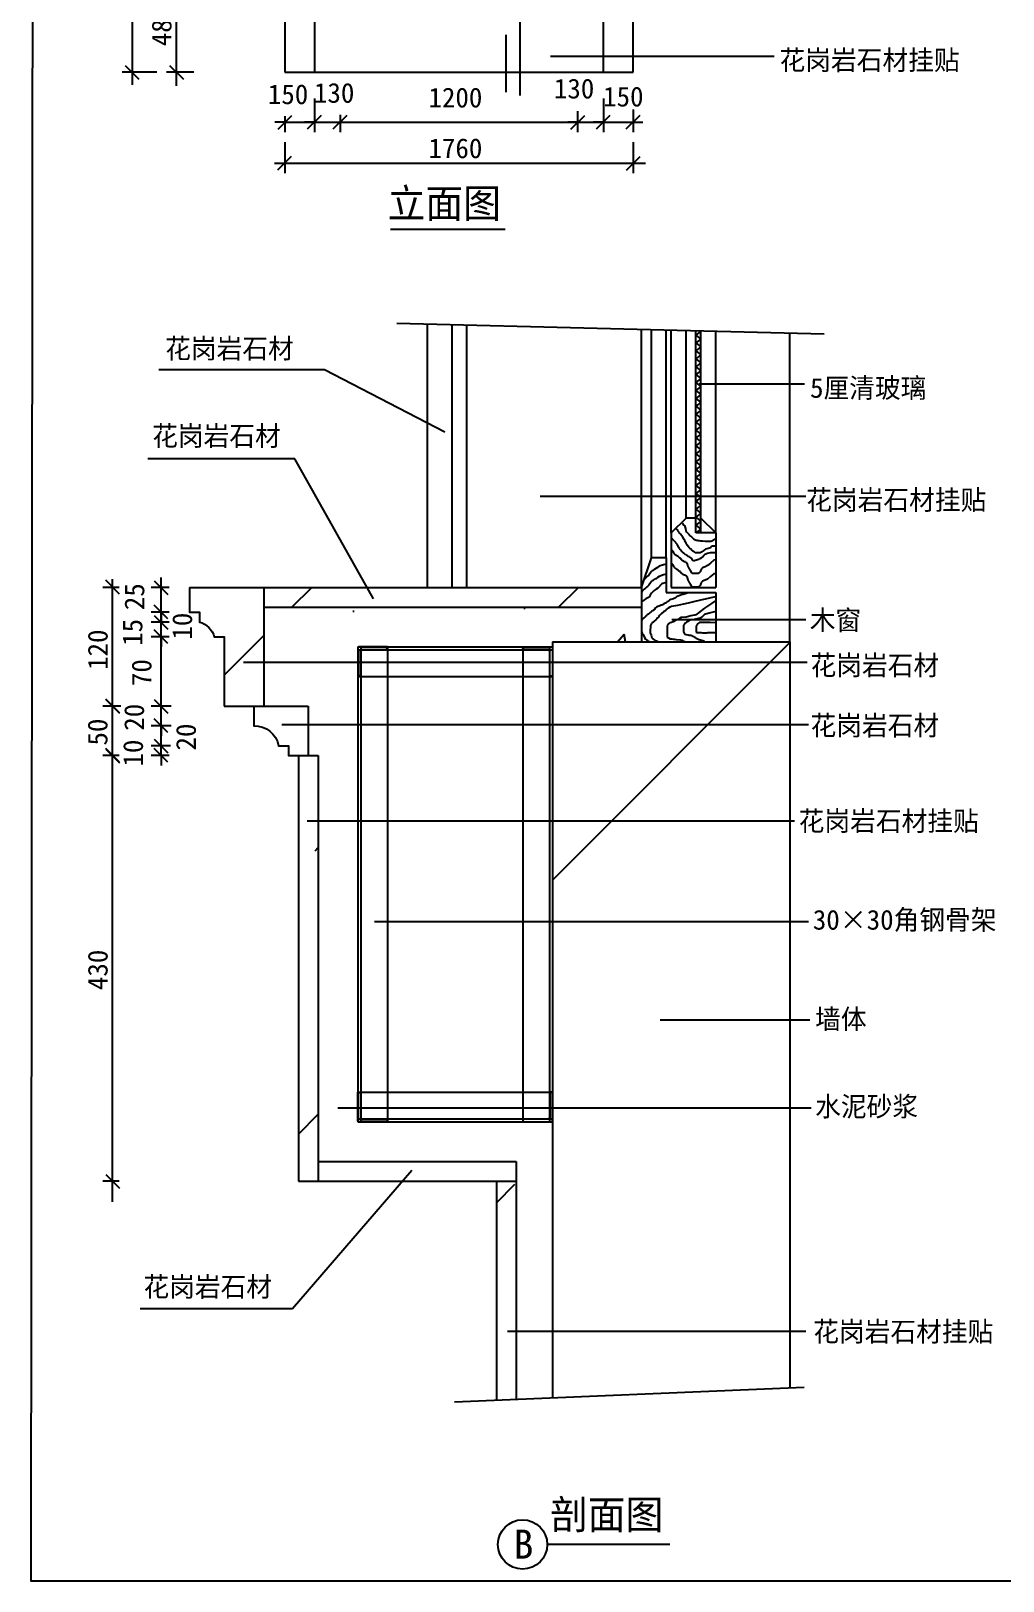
# Model space of a CAD drawing. Header units: metres. Extents: x 1597 to 10891, y 690 to 12583.
# Drawn here: x 1597 to 6508, y 690 to 8521 of the extents above; entities that cross this region are included whole.
import ezdxf

# ---------------------------------------------------------------- set-up
doc = ezdxf.new("R2010")
doc.units = ezdxf.units.M
for name, color, linetype in [('2', 2, 'Continuous'), ('3', 3, 'Continuous'), ('4', 4, 'Continuous'), ('7', 7, 'Continuous'), ('BH', 3, 'Continuous'), ('DIM', 3, 'Continuous'), ('TEXT', 3, 'Continuous')]:
    doc.layers.add(name, color=color, linetype=linetype)
doc.dimstyles.get("Standard").update_dxf_attribs({"dimtxt": 2.5, "dimasz": 2.5, "dimexe": 1.25, "dimexo": 0.625, "dimtad": 1, "dimcen": 2.5, "dimazin": 3, "dimtfac": 1, "dimtmove": 0, "dimatfit": 3})

# ---------------------------------------------------------------- blocks, each defined once
blk = doc.blocks.new('BH2')
at = {"layer": 'BH'}
blk.add_lwpolyline([(0, 32), (5, 28), (0, 24), (5, 20), (0, 16), (5, 12), (0, 8), (5, 4), (0, 0)], dxfattribs=at)
blk = doc.blocks.new('ST-L30')
at = {"layer": '4'}
blk.add_lwpolyline([(0, 1, 0.41), (1, 0), (30, 0), (30, 0.67, 0.41), (28, 2.67), (4.67, 2.67, -0.41), (2.67, 4.67), (2.67, 28, 0.41), (0.67, 30), (0, 30)], format="xyb", close=True, dxfattribs=at)
blk = doc.blocks.new('_ArchTick')
at = {"color": 0, "linetype": 'ByBlock'}
blk.add_lwpolyline([(-0.67, -0.7), (0.72, 0.7)], dxfattribs=at)

msp = doc.modelspace()

# ---------------------------------------------------------------- hatches: boundary and pattern name
at = {"layer": 'BH'}
h = msp.add_hatch(dxfattribs=at)
h.set_pattern_fill('ANSI33', scale=300)
h.paths.add_polyline_path([(2948.08, 2709.78), (3048.08, 2709.78), (3048.08, 4859.78), (2948.08, 4859.78)])
h.paths.add_polyline_path([(2898.08, 4909.78), (2898.08, 4859.78), (2998.08, 4859.78), (2998.08, 5109.78), (2723.08, 5109.78), (2723.08, 5009.78, -0.37), (2848.08, 4909.78)])
h.paths.add_polyline_path([(2573.08, 5109.78), (2773.08, 5109.78), (2773.08, 5709.78), (2398.08, 5709.78), (2398.08, 5584.78), (2448.08, 5584.78), (2448.08, 5534.78, -0.27), (2523.08, 5459.78), (2573.08, 5459.78)])
h.paths.add_polyline_path([(2773.08, 5709.78), (2773.08, 5609.78), (4681.41, 5609.78), (4681.41, 5709.78)])
h.paths.add_polyline_path([(3048.08, 2809.78), (3048.08, 2709.78), (3948.08, 2709.78), (3948.08, 2809.78)])
h.paths.add_polyline_path([(3948.08, 1600.56), (4048.08, 1604.72), (4048.08, 2809.78), (3948.08, 2809.78)])
h = msp.add_hatch(dxfattribs=at)
h.set_pattern_fill('AR-CONC', scale=15)
h.paths.add_polyline_path([(3248.08, 3009.78), (3248.08, 3159.78), (3248.08, 5409.78), (3398.08, 5409.78), (4231.41, 5409.78), (4231.41, 5434.78), (4681.41, 5434.78), (4681.41, 5609.78), (2773.08, 5609.78), (2773.08, 5109.78), (2998.08, 5109.78), (2998.08, 4859.78), (3048.08, 4859.78), (3048.08, 2809.78), (4048.08, 2809.78), (4048.08, 1604.72), (4231.41, 1612.35), (4231.41, 3009.78), (4081.41, 3009.78)])
h = msp.add_hatch(dxfattribs=at)
h.set_pattern_fill('ANSI31', scale=1500)
h.paths.add_polyline_path([(5431.41, 5434.78), (4231.41, 5434.78), (4231.41, 1612.35), (5431.41, 1662.29)])

# ---------------------------------------------------------------- linework, layer by layer
for p, q in [((3079.18, 6809.02), (2242.9, 6809.02)), ((2930.68, 6359.68), (2188.02, 6359.68)), ((2918.44, 2064.94), (2149.28, 2064.94))]:
    msp.add_line(p, q)
at = {"layer": '2'}
for p, q in [((4231.41, 5434.78), (4231.41, 1612.35)), ((4231.41, 5434.78), (5431.41, 5434.78)), ((5431.41, 5434.78), (5431.41, 1662.29))]:
    msp.add_line(p, q, dxfattribs=at)
at = {"layer": '3'}
for p, q in [((3445.46, 7044.82), (5604.94, 6991.18)), ((4731.41, 5859.78), (4731.41, 7012.88)), ((4906.41, 6059.78), (4906.41, 7008.53)), ((3736.06, 1594.66), (5503.08, 1668.2))]:
    msp.add_line(p, q, dxfattribs=at)
at = {"layer": '4'}
for p, q in [((2878.78, 8743.87), (2878.78, 8313.87)), ((3028.78, 8743.87), (3028.78, 8313.87)), ((4488.78, 8313.87), (4488.78, 8743.87)), ((4638.78, 8313.87), (4638.78, 8743.87)), ((2878.78, 8313.87), (4638.78, 8313.87)), ((3598.08, 7041.03), (3598.08, 5709.78)), ((3723.08, 7037.92), (3723.08, 5709.78)), ((3798.08, 7036.06), (3798.08, 5709.78)), ((5431.41, 5434.78), (5431.41, 6995.49)), ((4906.41, 6059.78), (4831.41, 5984.78)), ((4956.41, 6059.78), (4906.41, 6059.78)), ((4981.41, 6059.78), (5056.41, 5984.78)), ((4831.41, 5984.78), (4831.41, 5709.78)), ((5056.41, 5984.78), (4956.41, 5984.78)), ((5056.41, 5984.78), (5056.41, 5709.78)), ((4681.41, 5709.78), (4731.41, 5859.78)), ((4806.41, 5859.78), (4731.41, 5859.78)), ((4806.41, 5859.78), (4806.41, 5684.78)), ((2398.08, 5709.78), (4681.41, 5709.78)), ((2773.08, 5709.78), (2773.08, 5109.78)), ((4681.41, 5709.78), (4681.41, 5434.78)), ((4806.41, 5684.78), (5056.41, 5684.78)), ((4831.41, 5709.78), (5056.41, 5709.78)), ((5056.41, 5684.78), (5056.41, 5434.78)), ((2773.08, 5609.78), (4681.41, 5609.78)), ((3248.08, 5409.78), (3248.08, 3009.78)), ((3248.08, 5409.78), (4231.41, 5409.78)), ((2573.08, 5109.78), (2998.08, 5109.78)), ((2998.08, 5109.78), (2998.08, 4859.78)), ((2948.08, 4859.78), (2948.08, 2709.78)), ((3048.08, 4859.78), (3048.08, 2709.78)), ((3248.08, 3009.78), (4231.41, 3009.78)), ((3048.08, 2809.78), (4048.08, 2809.78)), ((4048.08, 2809.78), (4048.08, 1604.72)), ((2948.08, 2709.78), (4048.08, 2709.78)), ((3948.08, 2709.78), (3948.08, 1600.56))]:
    msp.add_line(p, q, dxfattribs=at)
for points in [[(2398.08, 5709.78), (2398.08, 5584.78), (2448.08, 5584.78), (2448.08, 5534.78, -0.27), (2523.08, 5459.78), (2573.08, 5459.78), (2573.08, 5109.78)], [(2723.08, 5109.78), (2723.08, 5009.78, -0.37), (2848.08, 4909.78), (2898.08, 4909.78), (2898.08, 4859.78), (3048.08, 4859.78)]]:
    msp.add_lwpolyline(points, format="xyb", dxfattribs=at)
at = {"layer": '7'}
for p, q in [((4681.41, 5709.78), (4681.41, 7014.12)), ((4806.41, 5859.78), (4806.41, 7011.01)), ((4831.41, 5984.78), (4831.41, 7010.39)), ((4956.41, 5984.78), (4956.41, 7006.67)), ((4981.41, 5984.78), (4981.41, 7006.67)), ((5056.41, 5984.78), (5056.41, 7004.8)), ((3263.08, 5409.78), (3263.08, 3009.78)), ((3398.08, 5409.78), (3398.08, 3009.78)), ((4081.41, 5409.78), (4081.41, 3009.78)), ((4216.41, 5409.78), (4216.41, 3009.78)), ((3248.08, 5394.78), (4231.41, 5394.78)), ((3248.08, 5259.78), (4231.41, 5259.78)), ((3248.08, 3159.78), (4231.41, 3159.78)), ((3248.08, 3024.78), (4231.41, 3024.78))]:
    msp.add_line(p, q, dxfattribs=at)
at = {"layer": 'BH'}
for p, q in [((4888.16, 6034.94), (4890.88, 6030.4)), ((4890.88, 6030.4), (4893.6, 6026.77)), ((4837.4, 5953.26), (4832.87, 5955.07)), ((4842.84, 5947.81), (4837.4, 5953.26)), ((4861.87, 6001.36), (4859.15, 6004.08)), ((4864.59, 5998.64), (4861.87, 6001.36)), ((4866.41, 5995.01), (4864.59, 5998.64)), ((4868.22, 5993.19), (4866.41, 5995.01)), ((4869.12, 5991.38), (4868.22, 5993.19)), ((4870.94, 5989.56), (4869.12, 5991.38)), ((4872.75, 5985.93), (4870.94, 5989.56)), ((4875.47, 5982.3), (4872.75, 5985.93)), ((4878.19, 5978.67), (4875.47, 5982.3)), ((4890.88, 5964.15), (4878.19, 5978.67)), ((4896.31, 5951.44), (4890.88, 5964.15)), ((4893.6, 6026.77), (4896.31, 6024.05)), ((4896.31, 6024.05), (4898.13, 6022.23)), ((4898.13, 6022.23), (4899.94, 6019.51)), ((4899.94, 6019.51), (4900.85, 6016.79)), ((4900.85, 6016.79), (4902.66, 6012.25)), ((4902.66, 6012.25), (4904.47, 6007.71)), ((4904.47, 6007.71), (4906.28, 5995.01)), ((4906.28, 5995.01), (4908.1, 5991.38)), ((4908.1, 5991.38), (4910.82, 5988.65)), ((4910.82, 5988.65), (4912.63, 5986.84)), ((4912.63, 5986.84), (4915.35, 5983.21)), ((4915.35, 5983.21), (4918.97, 5980.48)), ((4918.97, 5980.48), (4922.6, 5976.85)), ((4922.6, 5976.85), (4926.22, 5972.32)), ((4926.22, 5972.32), (4929.85, 5968.69)), ((4929.85, 5968.69), (4934.38, 5965.06)), ((4934.38, 5965.06), (4938.01, 5961.43)), ((4938.01, 5961.43), (4940.72, 5958.7)), ((4940.72, 5958.7), (4942.54, 5957.8)), ((4942.54, 5957.8), (4944.35, 5955.98)), ((4944.35, 5955.98), (4947.07, 5954.17)), ((4947.07, 5954.17), (4950.69, 5952.35)), ((4950.69, 5952.35), (4953.41, 5950.54)), ((5047.67, 5950.54), (5052.2, 5953.26)), ((5052.2, 5953.26), (5054.92, 5955.07)), ((5054.92, 5955.07), (5056.41, 5956.57)), ((4836.5, 5896.99), (4833.78, 5897.9)), ((4841.03, 5892.45), (4836.5, 5896.99)), ((4843.75, 5888.82), (4841.03, 5892.45)), ((4845.56, 5946.91), (4842.84, 5947.81)), ((4844.65, 5885.19), (4843.75, 5888.82)), ((4845.56, 5882.47), (4844.65, 5885.19)), ((4848.28, 5944.18), (4845.56, 5946.91)), ((4847.37, 5881.56), (4845.56, 5882.47)), ((4848.28, 5879.75), (4847.37, 5881.56)), ((4851.9, 5940.55), (4848.28, 5944.18)), ((4850.09, 5877.93), (4848.28, 5879.75)), ((4851.9, 5875.21), (4850.09, 5877.93)), ((4854.62, 5936.01), (4851.9, 5940.55)), ((4854.62, 5872.49), (4851.9, 5875.21)), ((4856.44, 5933.29), (4854.62, 5936.01)), ((4858.25, 5931.48), (4856.44, 5933.29)), ((4860.97, 5927.85), (4858.25, 5931.48)), ((4862.78, 5925.12), (4860.97, 5927.85)), ((4863.69, 5921.49), (4862.78, 5925.12)), ((4866.41, 5916.96), (4863.69, 5921.49)), ((4869.12, 5913.33), (4866.41, 5916.96)), ((4871.84, 5908.79), (4869.12, 5913.33)), ((4873.66, 5906.07), (4871.84, 5908.79)), ((4874.56, 5904.25), (4873.66, 5906.07)), ((4877.28, 5900.62), (4874.56, 5904.25)), ((4880, 5897.9), (4877.28, 5900.62)), ((4883.63, 5893.36), (4880, 5897.9)), ((4888.16, 5889.73), (4883.63, 5893.36)), ((4890.88, 5886.1), (4888.16, 5889.73)), ((4893.6, 5883.38), (4890.88, 5886.1)), ((4896.31, 5880.65), (4893.6, 5883.38)), ((4899.94, 5946.91), (4896.31, 5951.44)), ((4899.94, 5877.93), (4896.31, 5880.65)), ((4901.75, 5941.46), (4899.94, 5946.91)), ((4903.57, 5875.21), (4899.94, 5877.93)), ((4904.47, 5937.83), (4901.75, 5941.46)), ((4907.19, 5874.3), (4903.57, 5875.21)), ((4907.19, 5934.2), (4904.47, 5937.83)), ((4909, 5930.57), (4907.19, 5934.2)), ((4909.91, 5871.58), (4907.19, 5874.3)), ((4910.82, 5928.75), (4909, 5930.57)), ((4914.44, 5921.49), (4910.82, 5928.75)), ((4918.07, 5916.05), (4914.44, 5921.49)), ((4919.88, 5914.23), (4918.07, 5916.05)), ((4921.69, 5911.51), (4919.88, 5914.23)), ((4923.5, 5910.6), (4921.69, 5911.51)), ((4925.32, 5907.88), (4923.5, 5910.6)), ((4928.04, 5905.16), (4925.32, 5907.88)), ((4930.76, 5903.34), (4928.04, 5905.16)), ((4933.47, 5900.62), (4930.76, 5903.34)), ((4936.19, 5899.71), (4933.47, 5900.62)), ((4938.01, 5896.08), (4936.19, 5899.71)), ((4941.63, 5893.36), (4938.01, 5896.08)), ((4944.35, 5890.64), (4941.63, 5893.36)), ((4947.98, 5888.82), (4944.35, 5890.64)), ((4950.69, 5886.1), (4947.98, 5888.82)), ((4953.41, 5885.19), (4950.69, 5886.1)), ((4953.41, 5950.54), (4957.95, 5948.72)), ((4977.88, 5885.19), (4953.41, 5885.19)), ((4957.95, 5948.72), (4962.48, 5947.81)), ((4962.48, 5947.81), (4967.92, 5946.91)), ((4967.92, 5946.91), (4973.35, 5946.91)), ((4973.35, 5946.91), (4978.79, 5946)), ((4980.6, 5886.1), (4977.88, 5885.19)), ((4978.79, 5946), (4984.23, 5945.09)), ((4984.23, 5887.91), (4980.6, 5886.1)), ((4984.23, 5945.09), (4989.67, 5945.09)), ((4987.85, 5889.73), (4984.23, 5887.91)), ((4991.48, 5892.45), (4987.85, 5889.73)), ((4989.67, 5945.09), (5002.36, 5944.18)), ((4996.01, 5896.08), (4991.48, 5892.45)), ((4999.64, 5899.71), (4996.01, 5896.08)), ((5001.45, 5876.12), (4996.92, 5870.67)), ((5005.08, 5902.44), (4999.64, 5899.71)), ((5014.14, 5880.65), (5001.45, 5876.12)), ((5002.36, 5944.18), (5032.27, 5944.18)), ((5017.76, 5906.07), (5005.08, 5902.44)), ((5028.64, 5884.28), (5014.14, 5880.65)), ((5030.45, 5910.6), (5017.76, 5906.07)), ((5056.41, 5884.28), (5028.64, 5884.28)), ((5034.98, 5916.05), (5030.45, 5910.6)), ((5032.27, 5944.18), (5036.8, 5945.09)), ((5040.42, 5917.86), (5034.98, 5916.05)), ((5036.8, 5945.09), (5040.42, 5946.91)), ((5040.42, 5946.91), (5044.05, 5948.72)), ((5054.92, 5918.77), (5040.42, 5917.86)), ((5044.05, 5948.72), (5047.67, 5950.54)), ((5056.41, 5918.77), (5054.92, 5918.77)), ((4740.23, 5795.7), (4735.78, 5794.21)), ((4746.17, 5800.16), (4740.23, 5795.7)), ((4753.59, 5804.62), (4746.17, 5800.16)), ((4762.49, 5810.56), (4753.59, 5804.62)), ((4771.4, 5816.5), (4762.49, 5810.56)), ((4792.18, 5823.93), (4771.4, 5816.5)), ((4806.41, 5828.01), (4792.18, 5823.93)), ((4836.5, 5828.6), (4833.78, 5829.51)), ((4841.03, 5824.06), (4836.5, 5828.6)), ((4843.75, 5820.43), (4841.03, 5824.06)), ((4844.65, 5816.8), (4843.75, 5820.43)), ((4845.56, 5814.08), (4844.65, 5816.8)), ((4847.37, 5813.17), (4845.56, 5814.08)), ((4848.28, 5811.35), (4847.37, 5813.17)), ((4850.09, 5809.54), (4848.28, 5811.35)), ((4851.9, 5806.82), (4850.09, 5809.54)), ((4854.62, 5804.09), (4851.9, 5806.82)), ((4856.44, 5871.58), (4854.62, 5872.49)), ((4856.44, 5803.19), (4854.62, 5804.09)), ((4860.06, 5868.86), (4856.44, 5871.58)), ((4860.06, 5800.46), (4856.44, 5803.19)), ((4863.69, 5867.04), (4860.06, 5868.86)), ((4863.69, 5798.65), (4860.06, 5800.46)), ((4867.31, 5865.23), (4863.69, 5867.04)), ((4867.31, 5796.83), (4863.69, 5798.65)), ((4869.12, 5864.32), (4867.31, 5865.23)), ((4869.12, 5795.93), (4867.31, 5796.83)), ((4875.47, 5857.96), (4869.12, 5864.32)), ((4875.47, 5789.57), (4869.12, 5795.93)), ((4878.19, 5856.15), (4875.47, 5857.96)), ((4881.81, 5850.7), (4878.19, 5856.15)), ((4884.53, 5848.89), (4881.81, 5850.7)), ((4887.25, 5846.17), (4884.53, 5848.89)), ((4890.88, 5843.44), (4887.25, 5846.17)), ((4894.5, 5842.54), (4890.88, 5843.44)), ((4899.03, 5839.81), (4894.5, 5842.54)), ((4903.57, 5838.91), (4899.03, 5839.81)), ((4905.38, 5836.18), (4903.57, 5838.91)), ((4908.1, 5834.37), (4905.38, 5836.18)), ((4910.82, 5833.46), (4908.1, 5834.37)), ((4913.53, 5869.76), (4909.91, 5871.58)), ((4912.63, 5832.55), (4910.82, 5833.46)), ((4914.44, 5828.02), (4912.63, 5832.55)), ((4918.07, 5866.13), (4913.53, 5869.76)), ((4917.16, 5813.49), (4914.44, 5828.02)), ((4919.88, 5809.86), (4917.16, 5813.49)), ((4921.69, 5864.32), (4918.07, 5866.13)), ((4922.6, 5807.14), (4919.88, 5809.86)), ((4923.5, 5862.5), (4921.69, 5864.32)), ((4923.5, 5803.51), (4922.6, 5807.14)), ((4926.22, 5860.69), (4923.5, 5862.5)), ((4925.32, 5801.7), (4923.5, 5803.51)), ((4927.13, 5798.07), (4925.32, 5801.7)), ((4929.85, 5858.87), (4926.22, 5860.69)), ((4929.85, 5794.44), (4927.13, 5798.07)), ((4932.57, 5857.06), (4929.85, 5858.87)), ((4934.38, 5855.24), (4932.57, 5857.06)), ((4937.1, 5851.61), (4934.38, 5855.24)), ((4939.82, 5847.98), (4937.1, 5851.61)), ((4943.44, 5844.35), (4939.82, 5847.98)), ((4949.79, 5844.35), (4943.44, 5844.35)), ((4953.41, 5846.17), (4949.79, 5844.35)), ((4958.85, 5847.98), (4953.41, 5846.17)), ((4964.29, 5849.8), (4958.85, 5847.98)), ((4968.82, 5850.7), (4964.29, 5849.8)), ((4972.45, 5851.61), (4968.82, 5850.7)), ((4975.17, 5853.43), (4972.45, 5851.61)), ((4978.79, 5854.33), (4975.17, 5853.43)), ((4981.51, 5857.06), (4978.79, 5854.33)), ((4981.51, 5797.16), (4979.7, 5793.53)), ((4985.14, 5858.87), (4981.51, 5857.06)), ((4982.42, 5800.79), (4981.51, 5797.16)), ((4985.14, 5804.42), (4982.42, 5800.79)), ((4988.76, 5862.5), (4985.14, 5858.87)), ((4989.67, 5808.96), (4985.14, 5804.42)), ((4992.39, 5866.13), (4988.76, 5862.5)), ((5002.36, 5814.4), (4989.67, 5808.96)), ((4996.92, 5870.67), (4992.39, 5866.13)), ((5015.04, 5819.85), (5002.36, 5814.4)), ((5029.55, 5832.55), (5015.04, 5819.85)), ((5047.67, 5847.07), (5029.55, 5832.55)), ((5056.41, 5849.26), (5047.67, 5847.07)), ((4701.64, 5757.06), (4695.55, 5752.17)), ((4707.58, 5761.52), (4701.64, 5757.06)), ((4712.03, 5765.98), (4707.58, 5761.52)), ((4717.97, 5771.92), (4712.03, 5765.98)), ((4717.97, 5721.18), (4712.03, 5715.23)), ((4726.87, 5783.81), (4717.97, 5771.92)), ((4726.87, 5733.07), (4717.97, 5721.18)), ((4731.33, 5789.75), (4726.87, 5783.81)), ((4731.33, 5739.01), (4726.87, 5733.07)), ((4735.78, 5794.21), (4731.33, 5789.75)), ((4735.78, 5743.47), (4731.33, 5739.01)), ((4740.23, 5744.96), (4735.78, 5743.47)), ((4746.17, 5749.41), (4740.23, 5744.96)), ((4753.59, 5753.87), (4746.17, 5749.41)), ((4762.49, 5759.82), (4753.59, 5753.87)), ((4771.4, 5765.76), (4762.49, 5759.82)), ((4784.76, 5727.12), (4763.98, 5706.32)), ((4792.18, 5773.19), (4771.4, 5765.76)), ((4806.41, 5733.9), (4784.76, 5727.12)), ((4806.41, 5777.27), (4792.18, 5773.19)), ((4878.19, 5787.76), (4875.47, 5789.57)), ((4881.81, 5782.31), (4878.19, 5787.76)), ((4884.53, 5780.5), (4881.81, 5782.31)), ((4887.25, 5777.77), (4884.53, 5780.5)), ((4890.88, 5775.05), (4887.25, 5777.77)), ((4894.5, 5774.14), (4890.88, 5775.05)), ((4899.03, 5771.42), (4894.5, 5774.14)), ((4903.57, 5770.51), (4899.03, 5771.42)), ((4905.38, 5767.79), (4903.57, 5770.51)), ((4908.1, 5765.98), (4905.38, 5767.79)), ((4910.82, 5765.07), (4908.1, 5765.98)), ((4912.63, 5764.16), (4910.82, 5765.07)), ((4914.44, 5759.62), (4912.63, 5764.16)), ((4917.16, 5745.1), (4914.44, 5759.62)), ((4919.88, 5741.47), (4917.16, 5745.1)), ((4922.6, 5738.75), (4919.88, 5741.47)), ((4923.5, 5735.12), (4922.6, 5738.75)), ((4925.32, 5733.3), (4923.5, 5735.12)), ((4927.13, 5729.67), (4925.32, 5733.3)), ((4929.85, 5726.04), (4927.13, 5729.67)), ((4935.29, 5783.55), (4929.85, 5794.44)), ((4935.29, 5715.15), (4929.85, 5726.04)), ((4938.01, 5780.82), (4935.29, 5783.55)), ((4939.82, 5779.92), (4938.01, 5780.82)), ((4967.01, 5779.92), (4939.82, 5779.92)), ((4970.63, 5781.73), (4967.01, 5779.92)), ((4973.35, 5783.55), (4970.63, 5781.73)), ((4976.07, 5786.27), (4973.35, 5783.55)), ((4976.07, 5717.88), (4973.35, 5715.15)), ((4978.79, 5789.9), (4976.07, 5786.27)), ((4978.79, 5721.51), (4976.07, 5717.88)), ((4979.7, 5793.53), (4978.79, 5789.9)), ((4979.7, 5725.14), (4978.79, 5721.51)), ((4981.51, 5728.77), (4979.7, 5725.14)), ((4982.42, 5732.4), (4981.51, 5728.77)), ((4985.14, 5736.03), (4982.42, 5732.4)), ((4989.67, 5740.56), (4985.14, 5736.03)), ((5002.36, 5746.01), (4989.67, 5740.56)), ((5015.04, 5751.46), (5002.36, 5746.01)), ((5029.55, 5764.16), (5015.04, 5751.46)), ((5047.67, 5778.68), (5029.55, 5764.16)), ((5056.41, 5780.87), (5047.67, 5778.68)), ((4682.35, 5685.51), (4681.41, 5684.57)), ((4683.84, 5688.48), (4682.35, 5685.51)), ((4686.8, 5640.93), (4682.35, 5636.47)), ((4685.32, 5688.48), (4683.84, 5688.48)), ((4689.77, 5695.91), (4685.32, 5689.97)), ((4685.32, 5689.97), (4685.32, 5688.48)), ((4692.74, 5645.39), (4686.8, 5640.93)), ((4694.22, 5700.37), (4689.77, 5695.91)), ((4698.68, 5648.36), (4692.74, 5645.39)), ((4701.64, 5706.32), (4694.22, 5700.37)), ((4703.13, 5651.33), (4698.68, 5648.36)), ((4707.58, 5710.78), (4701.64, 5706.32)), ((4707.58, 5654.3), (4703.13, 5651.33)), ((4712.03, 5715.23), (4707.58, 5710.78)), ((4713.52, 5657.28), (4707.58, 5654.3)), ((4716.49, 5658.76), (4713.52, 5657.28)), ((4719.45, 5660.25), (4716.49, 5658.76)), ((4722.42, 5664.71), (4719.45, 5660.25)), ((4725.39, 5670.65), (4722.42, 5664.71)), ((4728.36, 5675.11), (4725.39, 5670.65)), ((4732.81, 5681.05), (4728.36, 5675.11)), ((4738.75, 5687), (4732.81, 5681.05)), ((4746.17, 5694.43), (4738.75, 5687)), ((4755.07, 5700.37), (4746.17, 5694.43)), ((4763.98, 5706.32), (4755.07, 5700.37)), ((4814.44, 5639.44), (4811.47, 5636.47)), ((4818.89, 5642.41), (4814.44, 5639.44)), ((4823.34, 5645.39), (4818.89, 5642.41)), ((4829.28, 5648.36), (4823.34, 5645.39)), ((4836.7, 5649.84), (4829.28, 5648.36)), ((4842.64, 5652.82), (4836.7, 5649.84)), ((4847.09, 5654.3), (4842.64, 5652.82)), ((4853.03, 5657.28), (4847.09, 5654.3)), ((4858.96, 5661.73), (4853.03, 5657.28)), ((4866.38, 5666.19), (4858.96, 5661.73)), ((4875.29, 5669.16), (4866.38, 5666.19)), ((4884.19, 5672.14), (4875.29, 5669.16)), ((4891.61, 5673.62), (4884.19, 5672.14)), ((4897.55, 5675.11), (4891.61, 5673.62)), ((4903.49, 5678.08), (4897.55, 5675.11)), ((4910.91, 5681.05), (4903.49, 5678.08)), ((4915.55, 5684.78), (4910.91, 5681.05)), ((4938.01, 5712.43), (4935.29, 5715.15)), ((4939.82, 5711.52), (4938.01, 5712.43)), ((4967.01, 5711.52), (4939.82, 5711.52)), ((4979.18, 5645.39), (4943.56, 5636.47)), ((4970.63, 5713.34), (4967.01, 5711.52)), ((4973.35, 5715.15), (4970.63, 5713.34)), ((5017.76, 5654.3), (4979.18, 5645.39)), ((5053.38, 5661.73), (5017.76, 5654.3)), ((5056.41, 5643.62), (5035.57, 5628.45)), ((5056.41, 5662.38), (5053.38, 5661.73)), ((4682.35, 5636.47), (4681.41, 5635.53)), ((4701.64, 5562.16), (4698.68, 5559.19)), ((4704.61, 5565.14), (4701.64, 5562.16)), ((4707.58, 5568.11), (4704.61, 5566.62)), ((4704.61, 5566.62), (4704.61, 5565.14)), ((4710.55, 5571.08), (4707.58, 5568.11)), ((4713.52, 5572.57), (4710.55, 5571.08)), ((4716.49, 5574.05), (4713.52, 5572.57)), ((4717.97, 5577.03), (4716.49, 5574.05)), ((4719.45, 5578.51), (4717.97, 5577.03)), ((4725.39, 5582.97), (4719.45, 5578.51)), ((4729.84, 5585.94), (4725.39, 5582.97)), ((4734.3, 5590.4), (4729.84, 5585.94)), ((4737.26, 5591.89), (4734.3, 5590.4)), ((4741.72, 5594.86), (4737.26, 5591.89)), ((4746.17, 5596.34), (4741.72, 5594.86)), ((4747.65, 5597.83), (4746.17, 5596.34)), ((4749.14, 5600.8), (4747.65, 5597.83)), ((4752.1, 5606.75), (4749.14, 5602.29)), ((4749.14, 5602.29), (4749.14, 5600.8)), ((4758.04, 5609.72), (4752.1, 5606.75)), ((4763.98, 5614.18), (4758.04, 5609.72)), ((4768.43, 5615.66), (4763.98, 5614.18)), ((4769.91, 5563.65), (4766.95, 5559.19)), ((4771.4, 5615.66), (4768.43, 5615.66)), ((4772.88, 5568.11), (4769.91, 5563.65)), ((4775.85, 5618.64), (4771.4, 5615.66)), ((4775.85, 5571.08), (4772.88, 5568.11)), ((4780.3, 5620.12), (4775.85, 5618.64)), ((4780.3, 5575.54), (4775.85, 5571.08)), ((4784.76, 5620.12), (4780.3, 5620.12)), ((4795.14, 5587.43), (4780.3, 5575.54)), ((4787.72, 5621.61), (4784.76, 5620.12)), ((4793.66, 5626.07), (4787.72, 5621.61)), ((4805.53, 5632.01), (4793.66, 5626.07)), ((4802.57, 5591.89), (4795.14, 5587.43)), ((4807.02, 5597.83), (4802.57, 5591.89)), ((4811.47, 5636.47), (4805.53, 5632.01)), ((4811.47, 5600.8), (4807.02, 5597.83)), ((4815.92, 5605.26), (4811.47, 5600.8)), ((4824.83, 5609.72), (4815.92, 5605.26)), ((4833.73, 5612.69), (4824.83, 5609.72)), ((4863.41, 5618.64), (4833.73, 5612.69)), ((4893.1, 5624.58), (4863.41, 5618.64)), ((4916.84, 5630.53), (4893.1, 5624.58)), ((4930.2, 5566.03), (4906.45, 5560.08)), ((4943.56, 5636.47), (4916.84, 5630.53)), ((4950.98, 5569), (4930.2, 5566.03)), ((4955.43, 5570.49), (4950.98, 5569)), ((4961.37, 5574.95), (4955.43, 5570.49)), ((4970.27, 5580.89), (4961.37, 5574.95)), ((4999.95, 5604.67), (4970.27, 5580.89)), ((4991.05, 5564.54), (4985.11, 5558.6)), ((4999.95, 5573.46), (4991.05, 5564.54)), ((5035.57, 5628.45), (4999.95, 5604.67)), ((5023.7, 5579.4), (4999.95, 5573.46)), ((5056.41, 5587.59), (5023.7, 5579.4)), ((4682.35, 5544.33), (4681.41, 5542.45)), ((4681.41, 5487.03), (4683.84, 5482.18)), ((4686.8, 5550.28), (4682.35, 5544.33)), ((4683.84, 5482.18), (4685.32, 5477.72)), ((4692.74, 5556.22), (4686.8, 5550.28)), ((4698.68, 5559.19), (4692.74, 5556.22)), ((4726.87, 5517.58), (4725.39, 5486.64)), ((4725.39, 5486.64), (4725.39, 5479.21)), ((4729.84, 5523.53), (4726.87, 5517.58)), ((4732.81, 5527.98), (4729.84, 5523.53)), ((4735.78, 5530.96), (4732.81, 5527.98)), ((4738.75, 5532.44), (4735.78, 5530.96)), ((4741.72, 5533.93), (4738.75, 5532.44)), ((4744.68, 5539.87), (4741.72, 5535.41)), ((4741.72, 5535.41), (4741.72, 5533.93)), ((4753.59, 5545.82), (4744.68, 5539.87)), ((4759.53, 5551.76), (4753.59, 5545.82)), ((4762.49, 5556.22), (4759.53, 5551.76)), ((4766.95, 5559.19), (4762.49, 5556.22)), ((4814.44, 5521.45), (4811.47, 5516.99)), ((4811.47, 5516.99), (4811.47, 5457.81)), ((4815.92, 5522.93), (4814.44, 5521.45)), ((4818.89, 5527.39), (4815.92, 5522.93)), ((4824.83, 5530.36), (4818.89, 5527.39)), ((4832.25, 5533.33), (4824.83, 5530.36)), ((4841.15, 5536.31), (4832.25, 5533.33)), ((4850.06, 5540.76), (4841.15, 5536.31)), ((4857.48, 5543.74), (4850.06, 5540.76)), ((4863.41, 5546.71), (4857.48, 5543.74)), ((4869.35, 5549.68), (4863.41, 5546.71)), ((4873.8, 5552.65), (4869.35, 5549.68)), ((4882.71, 5557.11), (4873.8, 5552.65)), ((4906.45, 5560.08), (4882.71, 5557.11)), ((4894.58, 5519.96), (4893.1, 5516.99)), ((4893.1, 5516.99), (4893.1, 5484.56)), ((4893.1, 5484.56), (4894.58, 5481.58)), ((4899.03, 5524.42), (4894.58, 5519.96)), ((4902, 5528.88), (4899.03, 5524.42)), ((4906.45, 5531.85), (4902, 5528.88)), ((4909.42, 5534.82), (4906.45, 5531.85)), ((4912.39, 5536.31), (4909.42, 5534.82)), ((4919.81, 5540.76), (4912.39, 5536.31)), ((4927.23, 5543.74), (4919.81, 5540.76)), ((4948.01, 5548.2), (4927.23, 5543.74)), ((4968.79, 5552.65), (4948.01, 5548.2)), ((4958.4, 5515.5), (4956.91, 5489.01)), ((4956.91, 5489.01), (4956.91, 5484.56)), ((4956.91, 5484.56), (4958.4, 5483.07)), ((4959.88, 5516.99), (4958.4, 5515.5)), ((4958.4, 5483.07), (4962.85, 5481.58)), ((4961.37, 5519.96), (4959.88, 5516.99)), ((4962.85, 5519.96), (4961.37, 5519.96)), ((4965.82, 5525.9), (4962.85, 5521.45)), ((4962.85, 5521.45), (4962.85, 5519.96)), ((4970.27, 5528.88), (4965.82, 5525.9)), ((4977.69, 5554.14), (4968.79, 5552.65)), ((4974.72, 5531.85), (4970.27, 5528.88)), ((5028.15, 5531.85), (4974.72, 5531.85)), ((4985.11, 5558.6), (4977.69, 5554.14)), ((5054.87, 5530.36), (5028.15, 5531.85)), ((5056.41, 5530.25), (5054.87, 5530.36)), ((4685.32, 5477.72), (4689.77, 5471.78)), ((4689.77, 5471.78), (4692.74, 5464.34)), ((4692.74, 5464.34), (4697.19, 5456.91)), ((4697.19, 5456.91), (4701.64, 5448)), ((4701.64, 5448), (4707.58, 5445.03)), ((4707.58, 5445.03), (4713.52, 5440.57)), ((4713.52, 5440.57), (4716.49, 5439.08)), ((4716.49, 5439.08), (4719.45, 5436.11)), ((4719.45, 5436.11), (4723.44, 5434.78)), ((4725.39, 5479.21), (4726.87, 5474.75)), ((4726.87, 5474.75), (4728.36, 5473.26)), ((4728.36, 5473.26), (4729.84, 5468.8)), ((4729.84, 5468.8), (4731.33, 5461.37)), ((4731.33, 5461.37), (4734.3, 5455.43)), ((4734.3, 5455.43), (4738.75, 5449.48)), ((4738.75, 5449.48), (4744.68, 5445.03)), ((4744.68, 5445.03), (4750.62, 5442.05)), ((4750.62, 5442.05), (4753.59, 5440.57)), ((4753.59, 5440.57), (4758.04, 5439.08)), ((4758.04, 5439.08), (4762.49, 5437.59)), ((4762.49, 5437.59), (4766.25, 5434.78)), ((4811.47, 5457.81), (4817.41, 5454.83)), ((4817.41, 5454.83), (4826.31, 5450.38)), ((4826.31, 5450.38), (4835.22, 5450.38)), ((4835.22, 5450.38), (4842.64, 5448.89)), ((4842.64, 5448.89), (4848.57, 5448.89)), ((4848.57, 5448.89), (4857.48, 5445.92)), ((4857.48, 5445.92), (4878.26, 5444.43)), ((4878.26, 5444.43), (4885.68, 5442.95)), ((4885.68, 5442.95), (4893.1, 5438.49)), ((4893.1, 5438.49), (4900.52, 5437)), ((4894.58, 5481.58), (4897.55, 5478.61)), ((4897.55, 5478.61), (4899.03, 5475.64)), ((4899.03, 5475.64), (4902, 5474.15)), ((4900.52, 5437), (4904.96, 5434.78)), ((4902, 5474.15), (4907.94, 5471.18)), ((4907.94, 5471.18), (4916.84, 5469.7)), ((4916.84, 5469.7), (4922.78, 5468.21)), ((4922.78, 5468.21), (4934.65, 5468.21)), ((4934.65, 5468.21), (4937.62, 5465.24)), ((4937.62, 5465.24), (4940.59, 5463.75)), ((4940.59, 5463.75), (4943.56, 5462.26)), ((4943.56, 5462.26), (4949.49, 5457.81)), ((4949.49, 5457.81), (4953.95, 5456.32)), ((4953.95, 5456.32), (4958.4, 5453.35)), ((4958.4, 5453.35), (4964.33, 5450.38)), ((4962.85, 5481.58), (4982.14, 5481.58)), ((4964.33, 5450.38), (4968.79, 5447.4)), ((4968.79, 5447.4), (4973.24, 5445.92)), ((4973.24, 5445.92), (4977.69, 5444.43)), ((4977.69, 5444.43), (4982.14, 5444.43)), ((4982.14, 5481.58), (4989.56, 5480.1)), ((4982.14, 5444.43), (4986.6, 5441.46)), ((4986.6, 5441.46), (4991.05, 5441.46)), ((4989.56, 5480.1), (5011.83, 5480.1)), ((4991.05, 5441.46), (4995.5, 5439.97)), ((4995.5, 5439.97), (4999.95, 5439.97)), ((5011.83, 5480.1), (5016.28, 5481.58)), ((5016.28, 5481.58), (5056.41, 5481.58))]:
    msp.add_line(p, q, dxfattribs=at)
msp.add_lwpolyline([(4979.05, 7006.67), (4981.41, 7004.78), (4956.41, 6984.78), (4981.41, 6964.78), (4956.41, 6944.78)], dxfattribs=at)
at = {"layer": 'DIM'}
for p, q in [((2107.45, 12281.41), (2107.45, 8249.3)), ((4069.14, 8195.84), (4069.14, 9132.48)), ((2332.24, 8244.45), (2332.24, 8793.87)), ((3996.96, 8211.61), (3996.96, 8502.04)), ((2232.24, 8313.87), (2057.45, 8313.87)), ((2419.16, 8313.87), (2282.24, 8313.87)), ((3028.78, 8179.91), (3028.78, 8009.91)), ((3028.78, 8179.91), (3028.78, 8009.91)), ((4488.78, 8179.91), (4488.78, 8009.91)), ((4488.78, 8179.91), (4488.78, 8009.91)), ((2878.78, 8091.55), (2878.78, 8009.91)), ((3158.78, 8096.79), (3158.78, 8009.91)), ((3158.78, 8092.86), (3158.78, 8009.91)), ((4358.78, 8116.42), (4358.78, 8009.91)), ((4358.78, 8113.13), (4358.78, 8009.91)), ((4638.78, 8124.51), (4638.78, 8009.91)), ((2878.78, 8059.91), (2828.78, 8059.91)), ((2878.78, 8059.91), (3028.78, 8059.91)), ((3028.78, 8059.91), (2978.78, 8059.91)), ((3028.78, 8059.91), (3078.78, 8059.91)), ((3028.78, 8059.91), (3158.78, 8059.91)), ((3158.78, 8059.91), (3208.78, 8059.91)), ((3158.78, 8059.91), (4358.78, 8059.91)), ((4358.78, 8059.91), (4308.78, 8059.91)), ((4358.78, 8059.91), (4488.78, 8059.91)), ((4488.78, 8059.91), (4438.78, 8059.91)), ((4488.78, 8059.91), (4538.78, 8059.91)), ((4488.78, 8059.91), (4638.78, 8059.91)), ((4638.78, 8059.91), (4688.78, 8059.91)), ((2878.78, 7959.91), (2878.78, 7802.62)), ((4638.78, 7959.91), (4638.78, 7802.62)), ((2826.84, 7852.62), (4701.59, 7852.62)), ((2009.67, 5109.78), (2009.67, 5751.26)), ((2253.99, 5709.78), (2253.99, 5759.78)), ((2042.38, 5709.78), (1959.67, 5709.78)), ((2295.55, 5709.78), (2203.99, 5709.78)), ((2253.99, 5584.78), (2253.99, 5709.78)), ((2295.55, 5584.78), (2203.99, 5584.78)), ((2295.55, 5584.78), (2203.99, 5584.78)), ((2253.99, 5534.78), (2253.99, 5584.78)), ((2253.99, 5534.78), (2253.99, 5584.78)), ((2253.99, 5584.78), (2253.99, 5534.78)), ((2295.55, 5534.78), (2203.99, 5534.78)), ((2295.55, 5534.78), (2203.99, 5534.78)), ((2253.99, 5459.78), (2253.99, 5534.78)), ((2295.55, 5459.78), (2203.99, 5459.78)), ((2295.55, 5459.78), (2203.99, 5459.78)), ((2253.99, 5109.78), (2253.99, 5459.78)), ((2253.99, 5459.78), (2253.99, 5409.78)), ((2051.31, 5109.78), (1959.67, 5109.78)), ((2051.31, 5109.78), (1959.67, 5109.78)), ((2009.67, 4859.78), (2009.67, 5109.78)), ((2304.47, 5109.78), (2203.99, 5109.78)), ((2304.47, 5109.78), (2203.99, 5109.78)), ((2253.99, 5109.78), (2253.99, 5159.78)), ((2253.99, 5009.78), (2253.99, 5109.78)), ((2305.97, 5009.78), (2203.99, 5009.78)), ((2305.97, 5009.78), (2203.99, 5009.78)), ((2253.99, 4909.78), (2253.99, 5009.78)), ((2253.99, 5009.78), (2253.99, 4959.78)), ((2253.99, 4909.78), (2253.99, 4959.78)), ((2042.38, 4859.78), (1959.67, 4859.78)), ((2042.38, 4859.78), (1959.67, 4859.78)), ((2009.67, 2605.41), (2009.67, 4859.78)), ((2302.57, 4909.78), (2203.99, 4909.78)), ((2302.57, 4909.78), (2203.99, 4909.78)), ((2295.55, 4859.78), (2203.99, 4859.78)), ((2253.99, 4859.78), (2253.99, 4909.78)), ((2253.99, 4859.78), (2253.99, 4809.78)), ((2042.38, 2709.78), (1959.67, 2709.78))]:
    msp.add_line(p, q, dxfattribs=at)
msp.add_lwpolyline([(1610.37, 12582.9), (10891.43, 12582.9), (10889.46, 689.54), (1597.09, 689.54)], close=True, dxfattribs=at)
at = {"layer": 'TEXT'}
for p, q in [((3413.98, 7519.55), (3992.87, 7519.55)), ((4205.76, 874.94), (4825.07, 874.94))]:
    msp.add_line(p, q, dxfattribs=at)
msp.add_circle((4080.66, 874.11), 124.54, dxfattribs=at)

# ---------------------------------------------------------------- block references
at = {"layer": '3', "xscale": 5, "yscale": 5, "zscale": 5}
for p in [(4956.41, 6784.78), (4956.41, 6624.78), (4956.41, 6464.78), (4956.41, 6304.78), (4956.41, 6144.78), (4956.41, 5984.78)]:
    msp.add_blockref('BH2', p, dxfattribs=at)
at = {"layer": '3', "yscale": 5, "zscale": 5}
for p, xscale, rotation in [((3248.08, 5409.78), 5, 270), ((4231.41, 5409.78), -5, 90), ((3248.08, 3009.78), -5, 270), ((4231.41, 3009.78), 5, 90)]:
    msp.add_blockref('ST-L30', p, dxfattribs=dict(at, xscale=xscale, rotation=rotation))
at = {"layer": 'DIM', "xscale": 50, "yscale": 50, "zscale": 50}
for p, rotation in [((2107.45, 8313.87), 270), ((2332.24, 8313.87), 270), ((3028.78, 8059.91), 180), ((3158.78, 8059.91), 180), ((4488.78, 8059.91), 180), ((4638.78, 8059.91), 180), ((2878.78, 7852.62), 180), ((2009.67, 5709.78), 90), ((2253.99, 5709.78), 270), ((2253.99, 5584.78), 90), ((2253.99, 5584.78), 90), ((2253.99, 5534.78), 270), ((2253.99, 5534.78), 270), ((2253.99, 5459.78), 90), ((2253.99, 5459.78), 90), ((2009.67, 5109.78), 90), ((2009.67, 5109.78), 270), ((2253.99, 5109.78), 270), ((2253.99, 5109.78), 270), ((2253.99, 5009.78), 90), ((2253.99, 5009.78), 90), ((2253.99, 4909.78), 270), ((2253.99, 4909.78), 270), ((2009.67, 4859.78), 90), ((2009.67, 4859.78), 270), ((2253.99, 4859.78), 90), ((2009.67, 2709.78), 270)]:
    msp.add_blockref('_ArchTick', p, dxfattribs=dict(at, rotation=rotation))
for p in [(2878.78, 8059.91), (4358.78, 8059.91), (4638.78, 7852.62)]:
    msp.add_blockref('_ArchTick', p, dxfattribs=at)

# ---------------------------------------------------------------- texts
for s, p in [('480', (2306.66, 8444.33)), ('25', (2169.46, 5594.89)), ('10', (2410.72, 5446.04)), ('120', (1984.09, 5293.01)), ('15', (2159.7, 5414.49)), ('70', (2205.52, 5211.37)), ('20', (2167.9, 4985.79)), ('50', (1983.23, 4910.79)), ('20', (2429.9, 4885.79)), ('10', (2162.7, 4804.72)), ('430', (1984.09, 3675.24))]:
    msp.add_text(s, height=100, rotation=90).set_placement(p)
for s, p in [('150', (2793.81, 8151.59)), ('130', (3026.77, 8158.58)), ('1200', (3605.31, 8135.03)), ('130', (4238.97, 8180.35)), ('150', (4487.56, 8139.81)), ('1760', (3605.31, 7878.78))]:
    msp.add_text(s, height=100).set_placement(p)
at = {"layer": 'TEXT'}
for s, height, p in [('花岗岩石材挂贴', 100, (5378.91, 8324.35)), ('立面图', 147, (3398.65, 7576.66)), ('花岗岩石材', 100, (2275.01, 6867)), ('5厘清玻璃', 100, (5533.14, 6667.81)), ('花岗岩石材', 100, (2209.12, 6425.43)), ('花岗岩石材挂贴', 100, (5513.51, 6102.12)), ('木窗', 100, (5531.73, 5494.61)), ('花岗岩石材', 100, (5535.57, 5266.47)), ('花岗岩石材', 100, (5535.57, 4962.27)), ('花岗岩石材挂贴', 100, (5475.4, 4479.77)), ('30×30角钢骨架', 100, (5547.05, 3980.53)), ('墙体', 100, (5558.84, 3478.59)), ('水泥砂浆', 100, (5558.84, 3037.23)), ('花岗岩石材', 100, (2164.96, 2126.38)), ('花岗岩石材挂贴', 100, (5549.09, 1899.73)), ('剖面图', 147, (4218.83, 951.32)), ('B', 147, (4035.38, 802.37))]:
    msp.add_text(s, height=height, dxfattribs=at).set_placement(p)

# ---------------------------------------------------------------- leaders
at = {"layer": 'DIM'}
for points in [[(4222.23, 8394.57), (5352.35, 8394.57)], [(3687.52, 6493.69), (3079.18, 6809.02)], [(4972.42, 6738.49), (5505.71, 6738.49)], [(3328.26, 5651.35), (2930.68, 6359.68)], [(4169.49, 6170.02), (5511.7, 6170.02)], [(4834.61, 5547.68), (5511.7, 5547.68)], [(2671.49, 5332.26), (5517.7, 5332.26)], [(2864.83, 5017.29), (5525.17, 5017.29)], [(2992.19, 4529.75), (5453.85, 4529.75)], [(3331.81, 4021), (5525.17, 4021)], [(4775.31, 3524.2), (5532.5, 3524.2)], [(3148.02, 3079.79), (5539.14, 3079.79)], [(3520.5, 2763.16), (2918.44, 2064.94)], [(4004.84, 1952.16), (5512.57, 1952.16)]]:
    msp.add_leader(points, dimstyle='Standard', dxfattribs=at)

doc.saveas('drawing.dxf')
